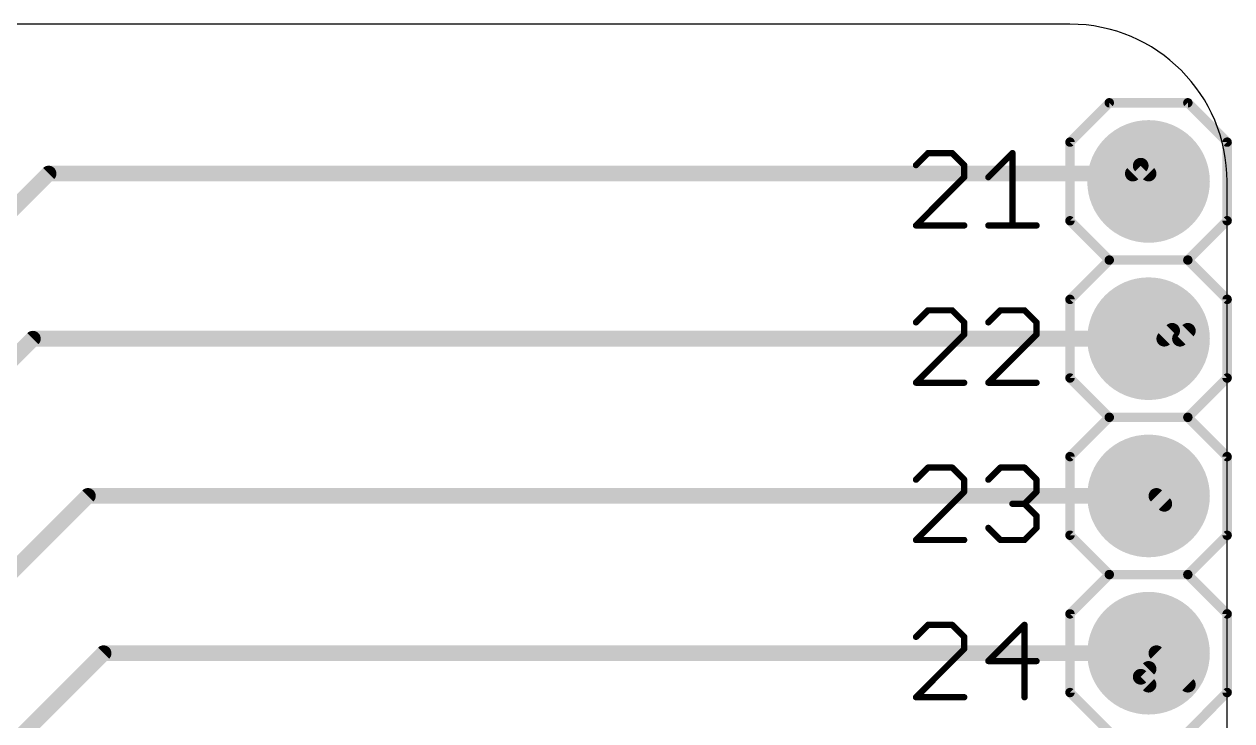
# Model space of a CAD drawing. Extents: x -28 to 28, y -5.2 to 53.3.
# Drawn here: x 8.5 to 28.02, y 42.09 to 53.34 of the extents above; entities that cross this region are included whole.
import ezdxf

# ---------------------------------------------------------------- set-up
doc = ezdxf.new("R2010")
doc.units = 0
for name, color, linetype in [('1', 12, 'CONTINUOUS'), ('17', 110, 'CONTINUOUS'), ('20', 53, 'CONTINUOUS'), ('21', 40, 'CONTINUOUS'), ('29', 253, 'CONTINUOUS'), ('51', 253, 'CONTINUOUS')]:
    doc.layers.add(name, color=color, linetype=linetype)

# ---------------------------------------------------------------- blocks, each defined once
blk = doc.blocks.new('RECT')
blk.add_solid([(-0.5, -0.5), (0.5, -0.5), (-0.5, 0.5), (0.5, 0.5)])
blk = doc.blocks.new('ROUNDP')
at = {"const_width": 0.5}
blk.add_lwpolyline([(0, -0.25, 1), (0, 0.25, 1), (0, -0.25)], format="xyb", dxfattribs=at)

msp = doc.modelspace()

# ---------------------------------------------------------------- linework, layer by layer
at = {"layer": '1', "const_width": 0.254}
for points in [[(26.416, 50.927), (26.543, 51.054)], [(26.543, 51.054), (26.67, 50.927)], [(0.381, 42.418), (8.89, 50.927)], [(8.89, 50.927), (26.416, 50.927)], [(26.67, 50.927), (26.67, 50.8)], [(26.924, 48.26), (27.051, 48.387)], [(27.051, 48.387), (27.305, 48.387)], [(27.178, 48.26), (27.305, 48.387)], [(0.9144, 40.5384), (8.636, 48.26)], [(8.636, 48.26), (26.67, 48.26)], [(26.67, 48.26), (26.924, 48.26)], [(26.924, 48.26), (27.178, 48.26)], [(1.25, 37.445), (9.525, 45.72)], [(9.525, 45.72), (26.67, 45.72)], [(26.67, 45.72), (26.797, 45.72)], [(26.797, 45.72), (26.797, 45.593)], [(26.797, 45.72), (26.924, 45.593)], [(26.797, 45.593), (26.924, 45.593)], [(2.1, 35.501), (9.779, 43.18)], [(9.779, 43.18), (26.67, 43.18)], [(26.67, 43.18), (26.797, 43.18)], [(26.67, 43.18), (26.67, 42.926)], [(26.797, 43.18), (27.305, 42.672)], [(26.67, 42.926), (26.543, 42.799)], [(26.543, 42.799), (26.67, 42.672)], [(27.305, 42.672), (26.67, 42.672)]]:
    msp.add_lwpolyline(points, dxfattribs=at)
at = {"layer": '1', "const_width": 0.127}
for points in [[(26.5879, 51.0989, 1), (26.4981, 51.0091)], [(26.5879, 51.0091, 1), (26.4981, 51.0989)], [(8.89, 50.9905, 1), (8.89, 50.8635)], [(8.9349, 50.8821, 1), (8.8451, 50.9719)], [(26.3711, 50.9719, 1), (26.4609, 50.8821)], [(26.416, 50.8635, 1), (26.416, 50.9905)], [(26.7335, 50.927, 1), (26.6065, 50.927)], [(26.6251, 50.8821, 1), (26.7149, 50.9719)], [(26.6065, 50.8, 1), (26.7335, 50.8)], [(27.051, 48.4505, 1), (27.051, 48.3235)], [(27.0959, 48.3421, 1), (27.0061, 48.4319)], [(27.3499, 48.3421, 1), (27.2601, 48.4319)], [(27.305, 48.3235, 1), (27.305, 48.4505)], [(8.636, 48.3235, 1), (8.636, 48.1965)], [(8.6809, 48.2151, 1), (8.5911, 48.3049)], [(26.67, 48.3235, 1), (26.67, 48.1965)], [(26.67, 48.1965, 1), (26.67, 48.3235)], [(26.924, 48.3235, 1), (26.924, 48.1965)], [(26.8791, 48.3049, 1), (26.9689, 48.2151)], [(26.924, 48.1965, 1), (26.924, 48.3235)], [(27.1331, 48.3049, 1), (27.2229, 48.2151)], [(27.178, 48.1965, 1), (27.178, 48.3235)], [(9.525, 45.7835, 1), (9.525, 45.6565)], [(9.5699, 45.6751, 1), (9.4801, 45.7649)], [(26.67, 45.7835, 1), (26.67, 45.6565)], [(26.67, 45.6565, 1), (26.67, 45.7835)], [(26.8605, 45.72, 1), (26.7335, 45.72)], [(26.8419, 45.7649, 1), (26.7521, 45.6751)], [(26.797, 45.6565, 1), (26.797, 45.5295)], [(26.797, 45.6565, 1), (26.797, 45.7835)], [(26.8791, 45.5481, 1), (26.9689, 45.6379)], [(26.924, 45.5295, 1), (26.924, 45.6565)], [(26.7335, 45.593, 1), (26.8605, 45.593)], [(9.779, 43.2435, 1), (9.779, 43.1165)], [(9.8239, 43.1351, 1), (9.7341, 43.2249)], [(26.67, 43.2435, 1), (26.67, 43.1165)], [(26.7335, 43.18, 1), (26.6065, 43.18)], [(26.67, 43.1165, 1), (26.67, 43.2435)], [(26.8419, 43.2249, 1), (26.7521, 43.1351)], [(26.797, 43.1165, 1), (26.797, 43.2435)], [(26.6065, 42.926, 1), (26.7335, 42.926)], [(26.7149, 42.8811, 1), (26.6251, 42.9709)], [(26.5879, 42.8439, 1), (26.4981, 42.7541)], [(26.4981, 42.8439, 1), (26.5879, 42.7541)], [(26.67, 42.7355, 1), (26.67, 42.6085)], [(26.6251, 42.6271, 1), (26.7149, 42.7169)], [(27.2601, 42.6271, 1), (27.3499, 42.7169)], [(27.305, 42.6085, 1), (27.305, 42.7355)]]:
    msp.add_lwpolyline(points, format="xyb", dxfattribs=at)
at = {"layer": '20'}
for p, q in [((25.4, 53.34), (-25.4, 53.34)), ((27.94, -2.54), (27.94, 50.8))]:
    msp.add_line(p, q, dxfattribs=at)
msp.add_arc((25.4, 50.8), 2.54, 0, 90, dxfattribs=at)
at = {"layer": '21'}
for points, const_width in [([(26.035, 52.07), (25.4, 51.435)], 0.1524), ([(27.305, 52.07), (26.035, 52.07)], 0.1524), ([(27.94, 51.435), (27.305, 52.07)], 0.1524), ([(25.4, 50.165), (25.4, 51.435)], 0.1524), ([(27.94, 51.435), (27.94, 50.165)], 0.1524), ([(23.1057, 51.2582), (22.9108, 51.0633)], 0.1016), ([(23.4955, 51.2582), (23.1057, 51.2582)], 0.1016), ([(23.6904, 51.0633), (23.4955, 51.2582)], 0.1016), ([(24.0802, 50.8684), (24.47, 51.2582)], 0.1016), ([(24.47, 51.2582), (24.47, 50.0888)], 0.1016), ([(23.6904, 50.8684), (23.6904, 51.0633)], 0.1016), ([(22.9108, 50.0888), (23.6904, 50.8684)], 0.1016), ([(26.035, 49.53), (25.4, 50.165)], 0.1524), ([(27.94, 50.165), (27.305, 49.53)], 0.1524), ([(23.6904, 50.0888), (22.9108, 50.0888)], 0.1016), ([(24.0802, 50.0888), (24.8598, 50.0888)], 0.1016), ([(25.4, 48.895), (26.035, 49.53)], 0.1524), ([(27.305, 49.53), (26.035, 49.53)], 0.1524), ([(27.305, 49.53), (27.94, 48.895)], 0.1524), ([(25.4, 47.625), (25.4, 48.895)], 0.1524), ([(27.94, 48.895), (27.94, 47.625)], 0.1524), ([(23.1057, 48.7182), (22.9108, 48.5233)], 0.1016), ([(23.4955, 48.7182), (23.1057, 48.7182)], 0.1016), ([(23.6904, 48.5233), (23.4955, 48.7182)], 0.1016), ([(24.2751, 48.7182), (24.0802, 48.5233)], 0.1016), ([(24.6649, 48.7182), (24.2751, 48.7182)], 0.1016), ([(24.8598, 48.5233), (24.6649, 48.7182)], 0.1016), ([(23.6904, 48.3284), (23.6904, 48.5233)], 0.1016), ([(24.8598, 48.3284), (24.8598, 48.5233)], 0.1016), ([(22.9108, 47.5488), (23.6904, 48.3284)], 0.1016), ([(24.0802, 47.5488), (24.8598, 48.3284)], 0.1016), ([(26.035, 46.99), (25.4, 47.625)], 0.1524), ([(27.94, 47.625), (27.305, 46.99)], 0.1524), ([(23.6904, 47.5488), (22.9108, 47.5488)], 0.1016), ([(24.8598, 47.5488), (24.0802, 47.5488)], 0.1016), ([(25.4, 46.355), (26.035, 46.99)], 0.1524), ([(27.305, 46.99), (26.035, 46.99)], 0.1524), ([(27.305, 46.99), (27.94, 46.355)], 0.1524), ([(25.4, 45.085), (25.4, 46.355)], 0.1524), ([(27.94, 46.355), (27.94, 45.085)], 0.1524), ([(23.1057, 46.1782), (22.9108, 45.9833)], 0.1016), ([(23.4955, 46.1782), (23.1057, 46.1782)], 0.1016), ([(23.6904, 45.9833), (23.4955, 46.1782)], 0.1016), ([(24.0802, 45.9833), (24.2751, 46.1782)], 0.1016), ([(24.2751, 46.1782), (24.6649, 46.1782)], 0.1016), ([(24.6649, 46.1782), (24.8598, 45.9833)], 0.1016), ([(23.6904, 45.7884), (23.6904, 45.9833)], 0.1016), ([(24.8598, 45.9833), (24.8598, 45.7884)], 0.1016), ([(22.9108, 45.0088), (23.6904, 45.7884)], 0.1016), ([(24.8598, 45.7884), (24.6649, 45.5935)], 0.1016), ([(24.6649, 45.5935), (24.47, 45.5935)], 0.1016), ([(24.6649, 45.5935), (24.8598, 45.3986)], 0.1016), ([(24.8598, 45.3986), (24.8598, 45.2037)], 0.1016), ([(24.2751, 45.0088), (24.0802, 45.2037)], 0.1016), ([(24.8598, 45.2037), (24.6649, 45.0088)], 0.1016), ([(26.035, 44.45), (25.4, 45.085)], 0.1524), ([(27.94, 45.085), (27.305, 44.45)], 0.1524), ([(23.6904, 45.0088), (22.9108, 45.0088)], 0.1016), ([(24.6649, 45.0088), (24.2751, 45.0088)], 0.1016), ([(26.035, 44.45), (25.4, 43.815)], 0.1524), ([(27.305, 44.45), (26.035, 44.45)], 0.1524), ([(27.94, 43.815), (27.305, 44.45)], 0.1524), ([(25.4, 42.545), (25.4, 43.815)], 0.1524), ([(27.94, 43.815), (27.94, 42.545)], 0.1524), ([(23.1057, 43.6382), (22.9108, 43.4433)], 0.1016), ([(23.4955, 43.6382), (23.1057, 43.6382)], 0.1016), ([(23.6904, 43.4433), (23.4955, 43.6382)], 0.1016), ([(24.6649, 43.6382), (24.0802, 43.0535)], 0.1016), ([(24.6649, 42.4688), (24.6649, 43.6382)], 0.1016), ([(23.6904, 43.2484), (23.6904, 43.4433)], 0.1016), ([(22.9108, 42.4688), (23.6904, 43.2484)], 0.1016), ([(24.0802, 43.0535), (24.8598, 43.0535)], 0.1016), ([(26.035, 41.91), (25.4, 42.545)], 0.1524), ([(27.94, 42.545), (27.305, 41.91)], 0.1524), ([(23.6904, 42.4688), (22.9108, 42.4688)], 0.1016)]:
    msp.add_lwpolyline(points, dxfattribs=dict(at, const_width=const_width))
for points, const_width in [([(26.035, 52.1081, 1), (26.035, 52.0319)], 0.0762), ([(26.0619, 52.0431, 1), (26.0081, 52.0969)], 0.0762), ([(27.3319, 52.0969, 1), (27.2781, 52.0431)], 0.0762), ([(27.305, 52.0319, 1), (27.305, 52.1081)], 0.0762), ([(25.4381, 51.435, 1), (25.3619, 51.435)], 0.0762), ([(25.3731, 51.4619, 1), (25.4269, 51.4081)], 0.0762), ([(27.9781, 51.435, 1), (27.9019, 51.435)], 0.0762), ([(27.9131, 51.4081, 1), (27.9669, 51.4619)], 0.0762), ([(23.1057, 51.2836, 1), (23.1057, 51.2328)], 0.0508), ([(23.1237, 51.2402, 1), (23.0877, 51.2762)], 0.0508), ([(23.5135, 51.2762, 1), (23.4775, 51.2402)], 0.0508), ([(23.4955, 51.2328, 1), (23.4955, 51.2836)], 0.0508), ([(24.4954, 51.2582, 1), (24.4446, 51.2582)], 0.0508), ([(24.488, 51.2402, 1), (24.452, 51.2762)], 0.0508), ([(22.8928, 51.0813, 1), (22.9288, 51.0453)], 0.0508), ([(23.7158, 51.0633, 1), (23.665, 51.0633)], 0.0508), ([(23.6724, 51.0453, 1), (23.7084, 51.0813)], 0.0508), ([(23.665, 50.8684, 1), (23.7158, 50.8684)], 0.0508), ([(23.7084, 50.8504, 1), (23.6724, 50.8864)], 0.0508), ([(24.0622, 50.8864, 1), (24.0982, 50.8504)], 0.0508), ([(25.3619, 50.165, 1), (25.4381, 50.165)], 0.0762), ([(25.4269, 50.1919, 1), (25.3731, 50.1381)], 0.0762), ([(27.9019, 50.165, 1), (27.9781, 50.165)], 0.0762), ([(27.9669, 50.1381, 1), (27.9131, 50.1919)], 0.0762), ([(22.8928, 50.1068, 1), (22.9288, 50.0708)], 0.0508), ([(22.9108, 50.1142, 1), (22.9108, 50.0634)], 0.0508), ([(23.6904, 50.0634, 1), (23.6904, 50.1142)], 0.0508), ([(24.0802, 50.1142, 1), (24.0802, 50.0634)], 0.0508), ([(24.4446, 50.0888, 1), (24.4954, 50.0888)], 0.0508), ([(24.8598, 50.0634, 1), (24.8598, 50.1142)], 0.0508), ([(26.035, 49.5681, 1), (26.035, 49.4919)], 0.0762), ([(26.0619, 49.5031, 1), (26.0081, 49.5569)], 0.0762), ([(26.0081, 49.5031, 1), (26.0619, 49.5569)], 0.0762), ([(27.3319, 49.5569, 1), (27.2781, 49.5031)], 0.0762), ([(27.2781, 49.5569, 1), (27.3319, 49.5031)], 0.0762), ([(27.305, 49.4919, 1), (27.305, 49.5681)], 0.0762), ([(25.4381, 48.895, 1), (25.3619, 48.895)], 0.0762), ([(25.3731, 48.9219, 1), (25.4269, 48.8681)], 0.0762), ([(27.9781, 48.895, 1), (27.9019, 48.895)], 0.0762), ([(27.9131, 48.8681, 1), (27.9669, 48.9219)], 0.0762), ([(23.1057, 48.7436, 1), (23.1057, 48.6928)], 0.0508), ([(23.1237, 48.7002, 1), (23.0877, 48.7362)], 0.0508), ([(23.5135, 48.7362, 1), (23.4775, 48.7002)], 0.0508), ([(23.4955, 48.6928, 1), (23.4955, 48.7436)], 0.0508), ([(24.2751, 48.7436, 1), (24.2751, 48.6928)], 0.0508), ([(24.2931, 48.7002, 1), (24.2571, 48.7362)], 0.0508), ([(24.6829, 48.7362, 1), (24.6469, 48.7002)], 0.0508), ([(24.6649, 48.6928, 1), (24.6649, 48.7436)], 0.0508), ([(22.8928, 48.5413, 1), (22.9288, 48.5053)], 0.0508), ([(23.7158, 48.5233, 1), (23.665, 48.5233)], 0.0508), ([(23.6724, 48.5053, 1), (23.7084, 48.5413)], 0.0508), ([(24.0622, 48.5413, 1), (24.0982, 48.5053)], 0.0508), ([(24.8852, 48.5233, 1), (24.8344, 48.5233)], 0.0508), ([(24.8418, 48.5053, 1), (24.8778, 48.5413)], 0.0508), ([(23.665, 48.3284, 1), (23.7158, 48.3284)], 0.0508), ([(23.7084, 48.3104, 1), (23.6724, 48.3464)], 0.0508), ([(24.8344, 48.3284, 1), (24.8852, 48.3284)], 0.0508), ([(24.8778, 48.3104, 1), (24.8418, 48.3464)], 0.0508), ([(25.3619, 47.625, 1), (25.4381, 47.625)], 0.0762), ([(25.4269, 47.6519, 1), (25.3731, 47.5981)], 0.0762), ([(27.9019, 47.625, 1), (27.9781, 47.625)], 0.0762), ([(27.9669, 47.5981, 1), (27.9131, 47.6519)], 0.0762), ([(22.8928, 47.5668, 1), (22.9288, 47.5308)], 0.0508), ([(22.9108, 47.5742, 1), (22.9108, 47.5234)], 0.0508), ([(23.6904, 47.5234, 1), (23.6904, 47.5742)], 0.0508), ([(24.0622, 47.5668, 1), (24.0982, 47.5308)], 0.0508), ([(24.0802, 47.5742, 1), (24.0802, 47.5234)], 0.0508), ([(24.8598, 47.5234, 1), (24.8598, 47.5742)], 0.0508), ([(26.035, 47.0281, 1), (26.035, 46.9519)], 0.0762), ([(26.0619, 46.9631, 1), (26.0081, 47.0169)], 0.0762), ([(26.0081, 46.9631, 1), (26.0619, 47.0169)], 0.0762), ([(27.3319, 47.0169, 1), (27.2781, 46.9631)], 0.0762), ([(27.2781, 47.0169, 1), (27.3319, 46.9631)], 0.0762), ([(27.305, 46.9519, 1), (27.305, 47.0281)], 0.0762), ([(25.4381, 46.355, 1), (25.3619, 46.355)], 0.0762), ([(25.3731, 46.3819, 1), (25.4269, 46.3281)], 0.0762), ([(27.9781, 46.355, 1), (27.9019, 46.355)], 0.0762), ([(27.9131, 46.3281, 1), (27.9669, 46.3819)], 0.0762), ([(23.1057, 46.2036, 1), (23.1057, 46.1528)], 0.0508), ([(23.1237, 46.1602, 1), (23.0877, 46.1962)], 0.0508), ([(23.5135, 46.1962, 1), (23.4775, 46.1602)], 0.0508), ([(23.4955, 46.1528, 1), (23.4955, 46.2036)], 0.0508), ([(24.2751, 46.2036, 1), (24.2751, 46.1528)], 0.0508), ([(24.2931, 46.1602, 1), (24.2571, 46.1962)], 0.0508), ([(24.6829, 46.1962, 1), (24.6469, 46.1602)], 0.0508), ([(24.6649, 46.1528, 1), (24.6649, 46.2036)], 0.0508), ([(22.8928, 46.0013, 1), (22.9288, 45.9653)], 0.0508), ([(23.7158, 45.9833, 1), (23.665, 45.9833)], 0.0508), ([(23.6724, 45.9653, 1), (23.7084, 46.0013)], 0.0508), ([(24.0622, 46.0013, 1), (24.0982, 45.9653)], 0.0508), ([(24.8852, 45.9833, 1), (24.8344, 45.9833)], 0.0508), ([(24.8418, 45.9653, 1), (24.8778, 46.0013)], 0.0508), ([(23.665, 45.7884, 1), (23.7158, 45.7884)], 0.0508), ([(23.7084, 45.7704, 1), (23.6724, 45.8064)], 0.0508), ([(24.8344, 45.7884, 1), (24.8852, 45.7884)], 0.0508), ([(24.8778, 45.7704, 1), (24.8418, 45.8064)], 0.0508), ([(24.47, 45.6189, 1), (24.47, 45.5681)], 0.0508), ([(24.6829, 45.6115, 1), (24.6469, 45.5755)], 0.0508), ([(24.6469, 45.6115, 1), (24.6829, 45.5755)], 0.0508), ([(24.6649, 45.5681, 1), (24.6649, 45.6189)], 0.0508), ([(24.8852, 45.3986, 1), (24.8344, 45.3986)], 0.0508), ([(24.8418, 45.3806, 1), (24.8778, 45.4166)], 0.0508), ([(24.0982, 45.2217, 1), (24.0622, 45.1857)], 0.0508), ([(24.8344, 45.2037, 1), (24.8852, 45.2037)], 0.0508), ([(24.8778, 45.1857, 1), (24.8418, 45.2217)], 0.0508), ([(25.3619, 45.085, 1), (25.4381, 45.085)], 0.0762), ([(25.4269, 45.1119, 1), (25.3731, 45.0581)], 0.0762), ([(27.9019, 45.085, 1), (27.9781, 45.085)], 0.0762), ([(27.9669, 45.0581, 1), (27.9131, 45.1119)], 0.0762), ([(22.8928, 45.0268, 1), (22.9288, 44.9908)], 0.0508), ([(22.9108, 45.0342, 1), (22.9108, 44.9834)], 0.0508), ([(23.6904, 44.9834, 1), (23.6904, 45.0342)], 0.0508), ([(24.2751, 45.0342, 1), (24.2751, 44.9834)], 0.0508), ([(24.2571, 44.9908, 1), (24.2931, 45.0268)], 0.0508), ([(24.6469, 45.0268, 1), (24.6829, 44.9908)], 0.0508), ([(24.6649, 44.9834, 1), (24.6649, 45.0342)], 0.0508), ([(26.035, 44.4881, 1), (26.035, 44.4119)], 0.0762), ([(26.0619, 44.4231, 1), (26.0081, 44.4769)], 0.0762), ([(26.0081, 44.4231, 1), (26.0619, 44.4769)], 0.0762), ([(27.3319, 44.4769, 1), (27.2781, 44.4231)], 0.0762), ([(27.2781, 44.4769, 1), (27.3319, 44.4231)], 0.0762), ([(27.305, 44.4119, 1), (27.305, 44.4881)], 0.0762), ([(25.4381, 43.815, 1), (25.3619, 43.815)], 0.0762), ([(25.3731, 43.8419, 1), (25.4269, 43.7881)], 0.0762), ([(27.9781, 43.815, 1), (27.9019, 43.815)], 0.0762), ([(27.9131, 43.7881, 1), (27.9669, 43.8419)], 0.0762), ([(23.1057, 43.6636, 1), (23.1057, 43.6128)], 0.0508), ([(23.1237, 43.6202, 1), (23.0877, 43.6562)], 0.0508), ([(23.5135, 43.6562, 1), (23.4775, 43.6202)], 0.0508), ([(23.4955, 43.6128, 1), (23.4955, 43.6636)], 0.0508), ([(24.6903, 43.6382, 1), (24.6395, 43.6382)], 0.0508), ([(24.6829, 43.6202, 1), (24.6469, 43.6562)], 0.0508), ([(22.8928, 43.4613, 1), (22.9288, 43.4253)], 0.0508), ([(23.7158, 43.4433, 1), (23.665, 43.4433)], 0.0508), ([(23.6724, 43.4253, 1), (23.7084, 43.4613)], 0.0508), ([(23.665, 43.2484, 1), (23.7158, 43.2484)], 0.0508), ([(23.7084, 43.2304, 1), (23.6724, 43.2664)], 0.0508), ([(24.0622, 43.0715, 1), (24.0982, 43.0355)], 0.0508), ([(24.0802, 43.0789, 1), (24.0802, 43.0281)], 0.0508), ([(24.8598, 43.0281, 1), (24.8598, 43.0789)], 0.0508), ([(25.3619, 42.545, 1), (25.4381, 42.545)], 0.0762), ([(25.4269, 42.5719, 1), (25.3731, 42.5181)], 0.0762), ([(27.9019, 42.545, 1), (27.9781, 42.545)], 0.0762), ([(27.9669, 42.5181, 1), (27.9131, 42.5719)], 0.0762), ([(22.8928, 42.4868, 1), (22.9288, 42.4508)], 0.0508), ([(22.9108, 42.4942, 1), (22.9108, 42.4434)], 0.0508), ([(23.6904, 42.4434, 1), (23.6904, 42.4942)], 0.0508), ([(24.6395, 42.4688, 1), (24.6903, 42.4688)], 0.0508)]:
    msp.add_lwpolyline(points, format="xyb", dxfattribs=dict(at, const_width=const_width))

# ---------------------------------------------------------------- block references
at = {"layer": '17', "xscale": 1.778, "yscale": 1.778}
for p in [(26.67, 50.8), (26.67, 50.8), (26.67, 48.26), (26.67, 48.26), (26.67, 45.72), (26.67, 45.72), (26.67, 43.18), (26.67, 43.18)]:
    msp.add_blockref('ROUNDP', p, dxfattribs=at)
at = {"layer": '29', "xscale": 1.9812, "yscale": 1.9812}
for p in [(26.67, 50.8), (26.67, 48.26), (26.67, 45.72), (26.67, 43.18)]:
    msp.add_blockref('ROUNDP', p, dxfattribs=at)
at = {"layer": '51', "xscale": 0.508, "yscale": 0.508, "rotation": 270}
for p in [(26.67, 50.8), (26.67, 48.26), (26.67, 45.72), (26.67, 43.18)]:
    msp.add_blockref('RECT', p, dxfattribs=at)

doc.saveas('drawing.dxf')
